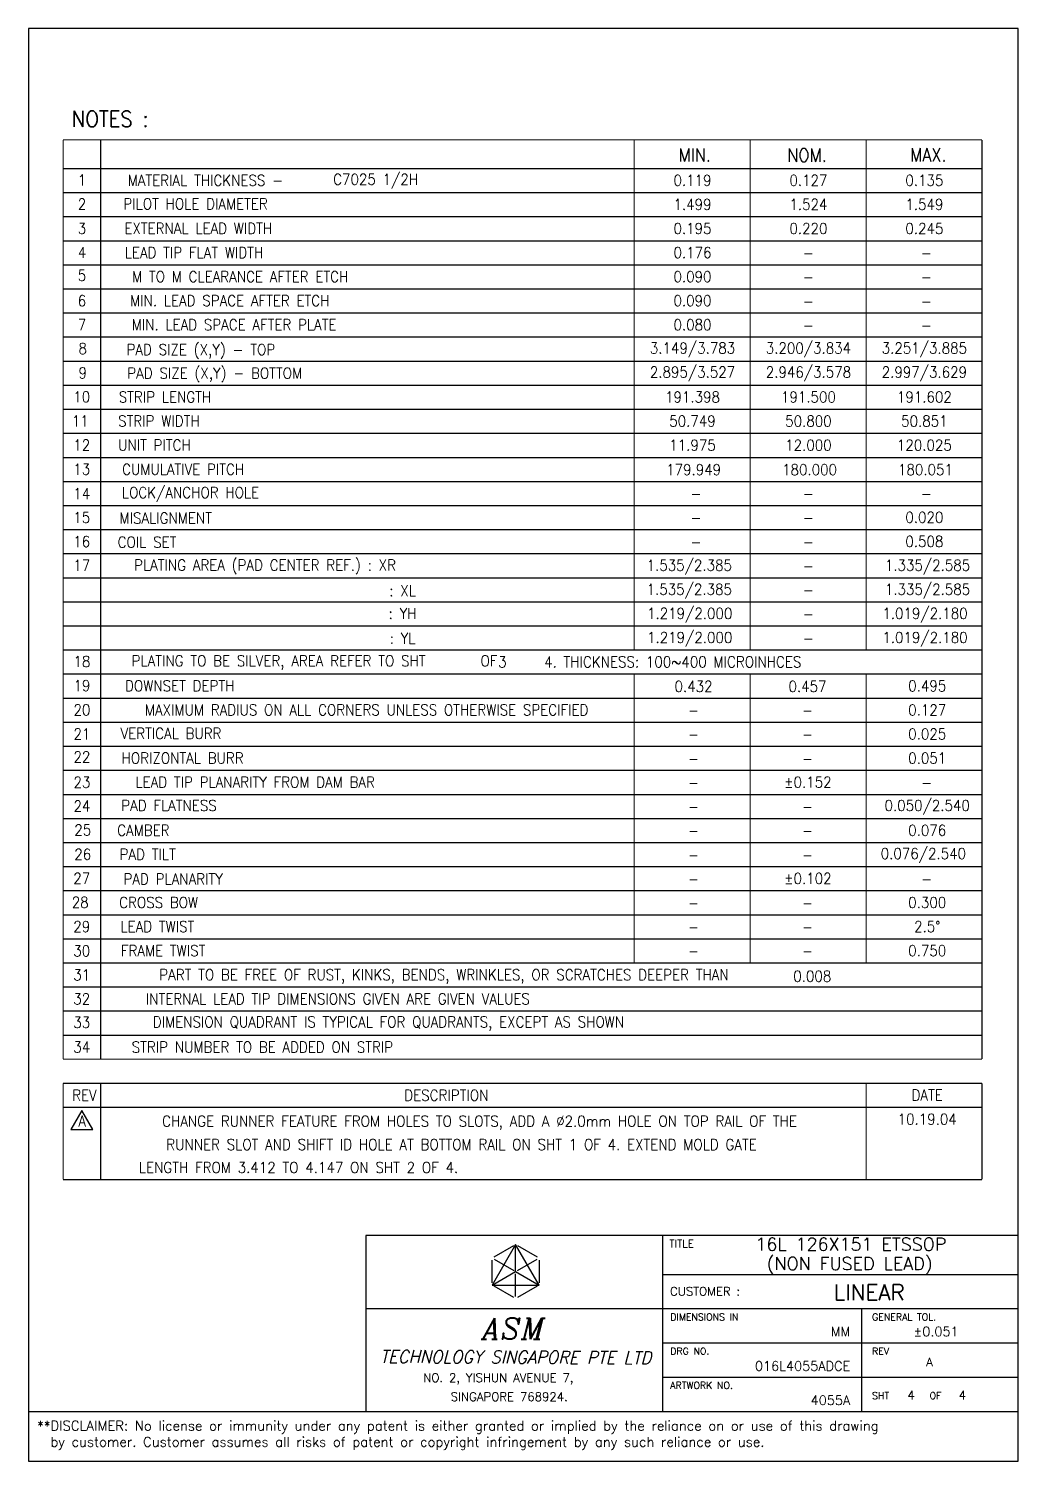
# Model space of a CAD drawing. Extents: x -167 to -48, y -111 to -17.
# Drawn here: x -75.52 to -48.01, y -57.26 to -17.4 of the extents above; entities that cross this region are included whole.
import ezdxf
from ezdxf.enums import TextEntityAlignment as Align

# ---------------------------------------------------------------- set-up
doc = ezdxf.new("R2010")
doc.units = 0
doc.header["$LTSCALE"] = 0.8
doc.header["$MEASUREMENT"] = 0
doc.layers.add('4', color=7, linetype='Continuous')
doc.styles.add('ABC', font='ITALIC')
doc.styles.add('ROMANS', font='SIMPLEX', dxfattribs={"width": 0.8, "height": 0.018})
doc.styles.add('SIMPLEX', font='SIMPLEX')

msp = doc.modelspace()

# ---------------------------------------------------------------- linework, layer by layer
at = {"layer": '4', "color": 7}
for p, q in [((-48.007, -17.401), (-75.521, -17.401)), ((-75.521, -17.401), (-75.521, -55.878)), ((-48.007, -55.878), (-48.007, -17.401)), ((-48.007, -50.974), (-66.146, -50.974)), ((-66.146, -50.974), (-66.146, -55.878)), ((-57.897, -50.974), (-57.897, -55.878)), ((-48.007, -52.069), (-57.897, -52.069)), ((-48.007, -53.021), (-66.146, -53.021)), ((-52.367, -53.021), (-52.367, -55.878)), ((-48.007, -53.974), (-57.897, -53.974)), ((-48.007, -54.926), (-57.897, -54.926)), ((-75.521, -55.878), (-48.007, -55.878))]:
    msp.add_line(p, q, dxfattribs=at)
at = {"layer": '4', "color": 3}
for p, q in [((-73.512, -46.071), (-73.512, -20.497)), ((-74.563, -21.291), (-49.017, -21.291)), ((-74.563, -21.961), (-49.017, -21.961)), ((-74.563, -22.63), (-49.017, -22.63)), ((-74.563, -23.3), (-49.017, -23.3)), ((-74.563, -23.97), (-49.017, -23.97)), ((-74.563, -24.64), (-49.017, -24.64)), ((-74.563, -25.309), (-49.017, -25.309)), ((-74.563, -25.979), (-49.017, -25.979)), ((-74.563, -26.649), (-49.017, -26.649)), ((-74.563, -27.319), (-49.017, -27.319)), ((-74.563, -27.988), (-49.017, -27.988)), ((-74.563, -28.658), (-49.017, -28.658)), ((-74.563, -29.328), (-49.017, -29.328)), ((-74.563, -29.997), (-49.017, -29.997)), ((-74.563, -30.667), (-49.017, -30.667)), ((-74.563, -31.337), (-49.017, -31.337)), ((-74.563, -32.007), (-49.017, -32.007)), ((-74.563, -32.676), (-49.017, -32.676)), ((-74.563, -33.346), (-49.017, -33.346)), ((-74.563, -34.016), (-49.017, -34.016)), ((-74.563, -34.685), (-49.017, -34.685)), ((-74.563, -35.355), (-49.017, -35.355)), ((-74.563, -36.025), (-49.017, -36.025)), ((-74.563, -36.695), (-49.017, -36.695)), ((-74.563, -37.364), (-49.017, -37.364)), ((-74.563, -38.034), (-49.017, -38.034)), ((-74.563, -38.704), (-49.017, -38.704)), ((-74.563, -39.374), (-49.017, -39.374)), ((-74.563, -40.043), (-49.017, -40.043)), ((-74.563, -40.713), (-49.017, -40.713)), ((-74.563, -41.383), (-49.017, -41.383)), ((-74.563, -42.052), (-49.017, -42.052)), ((-74.563, -42.722), (-49.017, -42.722)), ((-74.563, -43.392), (-49.017, -43.392)), ((-74.563, -44.062), (-49.017, -44.062)), ((-74.563, -44.731), (-49.017, -44.731)), ((-74.563, -45.401), (-49.017, -45.401)), ((-74.563, -46.74), (-49.017, -46.74)), ((-73.512, -49.419), (-73.512, -46.74)), ((-74.563, -47.41), (-49.017, -47.41)), ((-74.563, -49.419), (-49.017, -49.419))]:
    msp.add_line(p, q, dxfattribs=at)
at = {"layer": '4', "color": 1}
for p, q in [((-61.982, -51.225), (-62.635, -52.357)), ((-62.58, -51.571), (-62.036, -51.257)), ((-61.328, -52.357), (-61.982, -51.225)), ((-61.982, -51.98), (-61.982, -51.225)), ((-61.927, -51.257), (-61.383, -51.571)), ((-62.635, -52.294), (-62.635, -51.665)), ((-62.58, -51.634), (-62.036, -51.948)), ((-61.927, -51.948), (-61.383, -51.634)), ((-61.328, -51.665), (-61.328, -52.294)), ((-62.635, -52.357), (-61.982, -51.98)), ((-61.982, -51.98), (-61.328, -52.357)), ((-61.982, -52.671), (-61.982, -52.042)), ((-62.635, -52.357), (-61.328, -52.357)), ((-62.036, -52.702), (-62.58, -52.388)), ((-61.383, -52.388), (-61.927, -52.702))]:
    msp.add_line(p, q, dxfattribs=at)
at = {"layer": '4', "color": 7, "const_width": 0.0304}
for points in [[(-74.563, -20.497), (-49.017, -20.497)], [(-74.563, -46.071), (-74.563, -20.497)], [(-58.685, -34.685), (-58.685, -20.497)], [(-55.462, -34.685), (-55.462, -20.497)], [(-52.239, -34.685), (-52.239, -20.497)], [(-49.017, -46.071), (-49.017, -20.497)], [(-58.685, -43.392), (-58.685, -35.355)], [(-55.462, -43.392), (-55.462, -35.355)], [(-52.239, -43.392), (-52.239, -35.355)], [(-74.563, -46.071), (-49.017, -46.071)], [(-74.563, -49.419), (-74.563, -46.74)], [(-52.239, -49.419), (-52.239, -46.74)], [(-49.017, -49.419), (-49.017, -46.74)]]:
    msp.add_lwpolyline(points, dxfattribs=at)
at = {"layer": '4', "color": 2}
msp.add_lwpolyline([(-73.733, -48.026), (-74.039, -47.495), (-74.346, -48.026)], close=True, dxfattribs=at)
at = {"layer": '4', "color": 7}
msp.add_lwpolyline([(-75.521, -55.878), (-75.521, -57.26), (-48.007, -57.26), (-48.007, -55.878)], dxfattribs=at)

# ---------------------------------------------------------------- texts
at = {"layer": '4', "color": 7, "style": 'ROMANS', "width": 0.9}
for s, height, p in [('NOTES :', 0.4436, (-73.252, -19.912)), ('MIN.', 0.3653, (-57.002, -20.917)), ('NOM.', 0.3653, (-53.882, -20.92)), ('MAX.', 0.3653, (-50.51, -20.913))]:
    msp.add_text(s, height=height, dxfattribs=at).set_placement(p, align=Align.MIDDLE)
at = {"layer": '4', "color": 3, "style": 'ROMANS', "width": 0.9}
for s, height, p in [('1', 0.304, (-74.039, -21.614)), ('MATERIAL THICKNESS - ', 0.30442, (-70.513, -21.621)), ('0.119', 0.3044, (-57.065, -21.622)), ('0.127', 0.3044, (-53.842, -21.622)), ('0.135', 0.3044, (-50.619, -21.622)), ('2', 0.304, (-74.039, -22.283)), ('PILOT HOLE DIAMETER', 0.30442, (-70.88, -22.276)), ('1.499', 0.3044, (-57.065, -22.291)), ('1.524', 0.3044, (-53.842, -22.291)), ('1.549', 0.3044, (-50.619, -22.291)), ('3', 0.304, (-74.039, -22.961)), ('EXTERNAL LEAD WIDTH', 0.30442, (-70.804, -22.96)), ('0.195', 0.3044, (-57.065, -22.961)), ('0.220', 0.3044, (-53.842, -22.961)), ('0.245', 0.3044, (-50.619, -22.961)), ('4', 0.304, (-74.039, -23.628)), ('LEAD TIP FLAT WIDTH', 0.30442, (-70.924, -23.63)), ('0.176', 0.3044, (-57.065, -23.631)), ('-', 0.304, (-53.848, -23.645)), ('-', 0.304, (-50.566, -23.645)), ('5', 0.304, (-74.039, -24.267)), ('M TO M CLEARANCE AFTER ETCH', 0.30442, (-69.641, -24.3)), ('0.090', 0.3044, (-57.065, -24.301)), ('-', 0.304, (-53.848, -24.315)), ('-', 0.304, (-50.566, -24.315)), ('6', 0.304, (-74.039, -24.972)), ('MIN. LEAD SPACE AFTER ETCH', 0.30442, (-69.93, -24.969)), ('0.090', 0.3044, (-57.065, -24.97)), ('-', 0.304, (-53.848, -24.985)), ('-', 0.304, (-50.566, -24.985)), ('7', 0.304, (-74.039, -25.637)), ('MIN. LEAD SPACE AFTER PLATE', 0.30442, (-69.81, -25.639)), ('0.080', 0.3044, (-57.065, -25.64)), ('-', 0.304, (-53.848, -25.654)), ('-', 0.304, (-50.566, -25.654)), ('8', 0.304, (-74.017, -26.301)), ('PAD SIZE (X,Y) - TOP', 0.30442, (-70.733, -26.352)), ('3.149/3.783', 0.30442, (-57.065, -26.31)), ('3.200/3.834', 0.30442, (-53.842, -26.31)), ('3.251/3.885', 0.30442, (-50.619, -26.31)), ('9', 0.304, (-74.017, -26.978)), ('PAD SIZE (X,Y) - BOTTOM', 0.30442, (-70.348, -27.008)), ('2.895/3.527', 0.30442, (-57.065, -26.979)), ('2.946/3.578', 0.30442, (-53.842, -26.979)), ('2.997/3.629', 0.30442, (-50.619, -26.979)), ('10', 0.3044, (-74.045, -27.644)), ('STRIP LENGTH', 0.30442, (-71.73, -27.648)), ('191.398', 0.3044, (-57.065, -27.649)), ('191.500', 0.3044, (-53.842, -27.649)), ('191.602', 0.3044, (-50.619, -27.649)), ('11', 0.3044, (-74.088, -28.315)), ('STRIP WIDTH', 0.30442, (-71.899, -28.318)), ('50.749', 0.3044, (-57.065, -28.319)), ('50.800', 0.3044, (-53.842, -28.319)), ('50.851', 0.3044, (-50.619, -28.319)), ('12', 0.3044, (-74.045, -28.988)), ('UNIT PITCH', 0.3044, (-72.024, -28.988)), ('11.975', 0.3044, (-57.065, -28.989)), ('12.000', 0.3044, (-53.842, -28.989)), ('120.025', 0.3044, (-50.619, -28.989)), ('13', 0.3044, (-74.045, -29.658)), ('CUMULATIVE PITCH', 0.30442, (-71.226, -29.66)), ('179.949', 0.3044, (-57.034, -29.671)), ('180.000', 0.3044, (-53.811, -29.671)), ('180.051', 0.3044, (-50.589, -29.671)), ('14', 0.3044, (-74.045, -30.335)), ('LOCK/ANCHOR HOLE', 0.30442, (-71.021, -30.33)), ('-', 0.304, (-56.97, -30.342)), ('-', 0.304, (-53.848, -30.342)), ('-', 0.304, (-50.566, -30.342)), ('15', 0.3044, (-74.045, -31.001)), ('MISALIGNMENT', 0.30442, (-71.709, -31.018)), ('-', 0.304, (-56.97, -31.012)), ('-', 0.304, (-53.848, -31.012)), ('0.020', 0.3044, (-50.619, -30.998)), ('16', 0.3044, (-74.045, -31.671)), ('COIL SET', 0.3044, (-72.23, -31.687)), ('-', 0.304, (-56.97, -31.682)), ('-', 0.304, (-53.848, -31.682)), ('0.508', 0.3044, (-50.619, -31.668)), ('17', 0.3044, (-74.045, -32.332)), ('PLATING AREA (PAD CENTER REF.) : XR', 0.30442, (-68.949, -32.348)), ('1.535/2.385', 0.30442, (-57.154, -32.352)), ('1.335/2.585', 0.30442, (-50.531, -32.352)), ('-', 0.304, (-53.848, -32.352)), (': XL', 0.3044, (-65.126, -33.04)), ('1.535/2.385', 0.30442, (-57.154, -33.021)), ('-', 0.304, (-53.848, -33.021)), ('1.335/2.585', 0.30442, (-50.531, -33.021)), ('1.219/2.000', 0.30442, (-57.143, -33.691)), ('1.019/2.180', 0.30442, (-50.601, -33.691)), (': YH', 0.3044, (-65.126, -33.672)), ('-', 0.304, (-53.848, -33.691)), (': YL', 0.3044, (-65.126, -34.364)), ('1.219/2.000', 0.30442, (-57.143, -34.361)), ('1.019/2.180', 0.30442, (-50.601, -34.361)), ('-', 0.304, (-53.848, -34.361)), ('18', 0.3044, (-74.039, -35.008)), ('PLATING TO BE SILVER, AREA REFER TO SHT    OF', 0.30442, (-67.574, -35.035)), ('19', 0.3044, (-74.039, -35.678)), ('DOWNSET DEPTH', 0.30442, (-71.321, -35.685)), ('0.432', 0.3044, (-57.037, -35.7)), ('0.457', 0.3044, (-53.868, -35.7)), ('0.495', 0.3044, (-50.54, -35.686)), ('20', 0.3044, (-74.039, -36.355)), ('MAXIMUM RADIUS ON ALL CORNERS UNLESS OTHERWISE SPECIFIED', 0.30442, (-66.124, -36.355)), ('0.127', 0.3044, (-50.54, -36.356)), ('-', 0.304, (-57.037, -36.37)), ('-', 0.304, (-53.868, -36.37)), ('21', 0.3044, (-74.039, -37.022)), ('VERTICAL BURR', 0.30442, (-71.563, -37.01)), ('-', 0.304, (-57.037, -37.04)), ('-', 0.304, (-53.868, -37.04)), ('0.025', 0.3044, (-50.54, -37.025)), ('22', 0.3044, (-74.039, -37.662)), ('HORIZONTAL BURR', 0.30442, (-71.241, -37.694)), ('-', 0.304, (-57.037, -37.709)), ('-', 0.304, (-53.868, -37.709)), ('0.051', 0.3044, (-50.54, -37.695)), ('23', 0.3044, (-74.039, -38.367)), ('LEAD TIP PLANARITY FROM DAM BAR', 0.30442, (-69.223, -38.364)), ('%%p0.152', 0.3044, (-53.856, -38.365)), ('-', 0.304, (-57.037, -38.379)), ('-', 0.304, (-50.552, -38.379)), ('24', 0.3044, (-74.039, -39.031)), ('PAD FLATNESS', 0.30442, (-71.619, -39.014)), ('0.050/2.540', 0.30442, (-50.54, -39.035)), ('-', 0.304, (-57.037, -39.049)), ('-', 0.304, (-53.868, -39.049)), ('25', 0.3044, (-74.017, -39.696)), ('CAMBER', 0.3044, (-72.332, -39.703)), ('-', 0.304, (-57.037, -39.718)), ('-', 0.304, (-53.868, -39.718)), ('0.076', 0.3044, (-50.54, -39.704)), ('26', 0.3044, (-74.017, -40.373)), ('PAD TILT', 0.3044, (-72.211, -40.373)), ('0.076/2.540', 0.30442, (-50.647, -40.374)), ('-', 0.304, (-57.037, -40.388)), ('-', 0.304, (-53.868, -40.388)), ('27', 0.3044, (-74.045, -41.039)), ('PAD PLANARITY', 0.30442, (-71.503, -41.06)), ('%%p0.102', 0.3044, (-53.856, -41.044)), ('-', 0.304, (-57.037, -41.058)), ('-', 0.304, (-50.552, -41.058)), ('28', 0.3044, (-74.088, -41.709)), ('CROSS BOW', 0.3044, (-71.907, -41.713)), ('-', 0.304, (-57.037, -41.728)), ('-', 0.304, (-53.868, -41.728)), ('0.300', 0.3044, (-50.54, -41.713)), ('29', 0.3044, (-74.045, -42.383)), ('LEAD TWIST', 0.3044, (-71.942, -42.382)), ('2.5%%d', 0.3044, (-50.54, -42.383)), ('-', 0.304, (-57.037, -42.397)), ('-', 0.304, (-53.868, -42.397)), ('30', 0.3044, (-74.045, -43.059)), ('FRAME TWIST', 0.30442, (-71.782, -43.052)), ('0.750', 0.3044, (-50.54, -43.053)), ('-', 0.304, (-57.037, -43.067)), ('-', 0.304, (-53.868, -43.067)), ('31', 0.3044, (-74.045, -43.726)), ('PART TO BE FREE OF RUST, KINKS, BENDS, WRINKLES, OR SCRATCHES DEEPER THAN', 0.30442, (-63.975, -43.769)), ('32', 0.3044, (-74.045, -44.395)), ('INTERNAL LEAD TIP DIMENSIONS GIVEN ARE GIVEN VALUES', 0.30442, (-66.924, -44.394)), ('33', 0.3044, (-74.045, -45.05)), ('DIMENSION QUADRANT IS TYPICAL FOR QUADRANTS, EXCEPT AS SHOWN', 0.30442, (-65.518, -45.082)), ('34', 0.3044, (-74.045, -45.735)), ('STRIP NUMBER TO BE ADDED ON STRIP', 0.30442, (-69.022, -45.736)), ('REV ', 0.3044, (-73.876, -47.074)), ('DESCRIPTION', 0.30442, (-63.909, -47.075)), ('DATE', 0.3044, (-50.54, -47.071)), ('CHANGE RUNNER FEATURE FROM HOLES TO SLOTS, ADD A %%c2.0mm HOLE ON TOP RAIL OF THE', 0.30442, (-62.986, -47.843)), ('10.19.04', 0.3044, (-50.54, -47.741)), ('RUNNER SLOT AND SHIFT ID HOLE AT BOTTOM RAIL ON SHT 1 OF 4. EXTEND MOLD GATE ', 0.30442, (-63.393, -48.447)), ('LENGTH FROM 3.412 TO 4.147 ON SHT 2 OF 4.', 0.30442, (-68.018, -49.085))]:
    msp.add_text(s, height=height, dxfattribs=at).set_placement(p, align=Align.MIDDLE)
at = {"layer": '4', "color": 1, "style": 'ROMANS', "width": 0.9}
for s, height, p in [('C7025 1/2H', 0.3044, (-65.875, -21.615)), ('3     4. THICKNESS: 100~400 MICROINHCES', 0.30442, (-58.253, -35.019)), ('0.008', 0.3044, (-53.735, -43.763))]:
    msp.add_text(s, height=height, dxfattribs=at).set_placement(p, align=Align.MIDDLE)
at = {"layer": '4', "color": 2, "style": 'ROMANS', "width": 0.9}
msp.add_text('A', height=0.304, dxfattribs=at).set_placement((-74.036, -47.788), align=Align.MIDDLE)
at = {"layer": '4', "color": 1, "style": 'SIMPLEX'}
for s, height, p in [('TITLE', 0.2095, (-57.708, -51.31)), ('CUSTOMER :', 0.2381, (-57.689, -52.649)), ('DIMENSIONS IN', 0.19048, (-57.682, -53.338)), ('GENERAL TOL.', 0.19048, (-52.072, -53.338)), ('DRG NO.', 0.1905, (-57.682, -54.29)), ('REV', 0.1905, (-52.072, -54.29)), ('NO. 2, YISHUN AVENUE 7,', 0.2389, (-64.551, -55.053)), ('SINGAPORE 768924.', 0.2389, (-63.787, -55.582)), ('ARTWORK NO.', 0.19048, (-57.682, -55.243)), ('SHT', 0.1905, (-52.072, -55.526)), ('OF', 0.1905, (-50.474, -55.526))]:
    msp.add_text(s, height=height, dxfattribs=at).set_placement(p)
at = {"layer": '4', "color": 4, "style": 'SIMPLEX'}
for s, height, p in [('16L 126X151 ETSSOP', 0.35715, (-55.318, -51.398)), ('(NON FUSED LEAD)', 0.35715, (-55.001, -51.936)), ('A', 0.238, (-50.568, -54.616)), ('4', 0.238, (-51.087, -55.538)), ('4', 0.238, (-49.665, -55.538))]:
    msp.add_text(s, height=height, dxfattribs=at).set_placement(p)
for s, height, p in [('LINEAR', 0.4382, (-51.164, -52.78)), ('MM', 0.2619, (-52.68, -53.78)), ('%%P0.051', 0.2619, (-49.667, -53.78)), ('016L4055ADCE', 0.26191, (-52.68, -54.739)), ('4055A', 0.2619, (-52.68, -55.692))]:
    msp.add_text(s, height=height, dxfattribs=at).set_placement(p, align=Align.RIGHT)
at = {"layer": '4', "color": 1, "style": 'ABC'}
msp.add_text('ASM', height=0.5778, dxfattribs=at).set_placement((-62.027, -53.57), align=Align.MIDDLE)
at = {"layer": '4', "color": 1, "style": 'ABC', "width": 0.738856}
msp.add_text('TECHNOLOGY SINGAPORE PTE LTD', height=0.3525, rotation=359.7173, dxfattribs=at).set_placement((-65.755, -54.518), (-58.214, -54.555), align=Align.FIT)
at = {"layer": '4', "insert": (-75.285, -56.134), "char_height": 0.269436, "width": 35.334, "attachment_point": 1, "style": 'SIMPLEX'}
msp.add_mtext('**DISCLAIMER: No license or immunity under any patent is either granted or implied by the reliance on or use of this drawing\\P  by customer. Customer assumes all risks of patent or copyright infringement by any such reliance or use.', dxfattribs=at)

doc.saveas('drawing.dxf')
